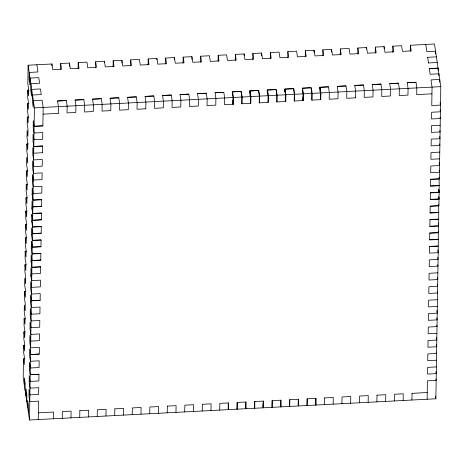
<?xml version="1.0" encoding="UTF-8"?>
<svg xmlns="http://www.w3.org/2000/svg" width="464" height="464" viewBox="0 0 464 464"><rect width="100%" height="100%" fill="white"/><g stroke="black" fill="none" stroke-linecap="round" stroke-linejoin="round"><path stroke-width="0.7" d="M24.836 358.736L23.49 358.805L23.2 377.348L29.499 420.013L228.155 409.642L228.259 402.92M25.05 345.291L23.705 345.361L23.6 352.083L24.43 357.727L24.325 364.449L23.49 358.805M25.259 331.853L23.913 331.922L23.809 338.645L24.644 344.288L24.54 351.01L23.705 345.361M25.474 318.408L24.128 318.484L24.024 325.2L24.853 330.849L24.749 337.566L23.913 331.922M25.897 291.531L24.551 291.601L24.447 298.323L25.276 303.966L25.172 310.689L24.337 305.039L24.232 311.762L25.068 317.405L24.963 324.127L24.128 318.484M26.32 264.648L24.975 264.718L24.87 271.44L25.7 277.083L25.595 283.806L24.76 278.156L24.656 284.879L25.491 290.528L25.387 297.244L24.551 291.601M26.535 251.21L25.184 251.279L25.079 257.996L25.914 263.645L25.81 270.367L24.975 264.718M26.744 237.765L25.398 237.835L25.294 244.557L26.123 250.206L26.019 256.923L25.184 251.279M26.953 224.576L25.607 224.646L25.503 231.118L26.338 236.762L26.233 243.484L25.398 237.835M27.161 211.132L25.816 211.201L25.711 217.923L26.547 223.573L26.442 230.289L25.607 224.646M27.376 197.693L26.03 197.763L25.926 204.485L26.755 210.128L26.651 216.85L25.816 211.201M27.585 184.254L26.239 184.324L26.135 191.04L26.97 196.69L26.866 203.412L26.03 197.763M27.799 170.81L26.454 170.88L26.349 177.602L27.179 183.251L27.074 189.967L26.239 184.324M28.223 143.927L26.877 144.002L26.773 150.719L27.602 156.368L27.498 163.09L26.663 157.441L26.558 164.163L27.393 169.807L27.289 176.529L26.454 170.88M28.646 117.05L27.301 117.119L27.196 123.836L28.026 129.485L27.921 136.207L27.086 130.558L26.982 137.28L27.817 142.924L27.712 149.646L26.877 144.002M28.855 103.605L27.509 103.675L27.405 110.397L28.24 116.046L28.136 122.763L27.301 117.119M29.07 90.167L27.724 90.236L27.62 96.959L28.449 102.602L28.345 109.324L27.509 103.675M439.24 185.716L430.488 186.174L430.598 179.208L439.35 178.75L440.8 86.652L434.501 43.987L410.356 45.257L411.191 50.907L402.439 51.365L401.604 45.716L392.857 46.174L393.692 51.823L384.94 52.275L384.105 46.632L375.359 47.09L376.188 52.734L367.442 53.192L366.606 47.543L357.854 48.001L358.689 53.65L349.943 54.108L349.108 48.459L340.356 48.917L341.191 54.561L332.439 55.019L331.609 49.37L322.857 49.828L323.692 55.477L314.94 55.935L314.105 50.286L305.358 50.744L306.194 56.388L297.441 56.846L296.606 51.202L287.86 51.655L288.689 57.304L279.943 57.762L279.108 52.113L270.361 52.571L271.191 58.22L262.444 58.673L261.609 53.029L252.857 53.482L253.692 59.131L244.946 59.589L244.11 53.94L235.358 54.398L236.193 60.047L227.441 60.506L226.612 54.856L218.184 55.297L219.02 60.941L210.267 61.399L209.432 55.75L200.686 56.208L201.515 61.857L192.769 62.315L191.934 56.666L183.181 57.124L184.017 62.773L175.27 63.226L174.435 57.582L165.683 58.035L166.518 63.684L157.766 64.142L156.936 58.493L148.184 58.951L149.019 64.6L140.267 65.053L139.432 59.409L130.686 59.868L131.521 65.511L122.769 65.969L121.933 60.32L113.187 60.778L114.016 66.427L105.27 66.886L104.435 61.236L95.688 61.695L96.518 67.338L87.771 67.796L86.936 62.147L78.184 62.605L79.019 68.254L70.273 68.713L69.438 63.063L60.685 63.522L61.521 69.171L52.768 69.623L51.939 63.98L28.118 65.221L27.828 83.514L28.664 89.163L28.559 95.886L27.724 90.236M24.267 384.563L24.372 377.841L25.207 383.49L25.097 390.207M25.932 395.856L26.042 389.134L26.871 394.783L26.767 401.505M27.602 407.154L27.707 400.432L28.542 406.081L28.437 412.798M29.383 369.066L29.487 362.332L30.322 367.993L39.069 367.523L39.179 360.801L30.427 361.276L29.592 355.615L29.696 348.893L30.531 354.554L39.283 354.096L39.388 347.362L30.636 347.832L29.806 342.171L29.911 335.455L30.746 341.115L39.492 340.64L39.602 333.923L30.85 334.393L30.015 328.732L30.119 322.01L30.955 327.671L39.707 327.201L39.811 320.479L31.059 320.955L30.23 315.288L30.334 308.572L31.169 314.232L39.916 313.763L40.026 307.04L31.274 307.51L30.438 301.849M30.438 301.861L30.543 295.127L31.378 300.794L40.13 300.336L40.235 293.602L31.482 294.072L30.653 288.411L30.757 281.689L31.593 287.349L40.339 286.88L40.449 280.157L31.697 280.627L30.862 274.984L30.966 268.25L31.801 273.911L40.554 273.441L40.658 266.719L31.906 267.177L32.115 253.999L31.285 248.089M31.071 261.789L31.181 254.806L32.01 260.716L40.762 260.258L40.873 253.28L32.12 253.733L32.329 240.555L31.5 234.645M31.279 248.35L31.39 241.367L32.225 247.016L40.977 246.558M31.494 234.912L31.604 227.928L32.434 233.839L41.186 233.38L41.296 226.397L32.544 226.855L32.753 213.672L31.917 208.029L32.028 201.045L32.857 206.956L41.609 206.497L41.719 199.514L32.967 199.972L34.417 107.892L28.118 65.221M31.709 221.467L31.813 214.484L32.648 220.133L41.4 219.675M32.132 194.584L32.236 187.85L33.072 193.511L41.818 193.041L41.922 186.325L33.176 186.795L32.341 181.134M32.341 181.146L32.445 174.412L33.28 180.073L42.033 179.603L42.137 172.881L33.385 173.35L32.555 167.69L32.66 160.973L33.495 166.634L42.241 166.164L42.346 159.442L33.599 159.912L32.764 154.251L32.869 147.529L33.704 153.19L42.456 152.72M29.499 420.013L31.906 267.438L31.076 261.528M31.709 221.206L32.538 227.116L32.335 240.294L41.081 239.836L40.971 246.819L32.225 247.277L31.39 241.628M31.813 214.745L32.648 220.394L41.395 219.936L41.505 212.953L32.758 213.411L32.961 200.233L32.132 194.323M38.251 419.56L38.541 401.128L29.789 401.598L28.959 395.937L29.064 389.215L29.899 394.876L38.645 394.406L38.75 387.684L30.003 388.153L29.168 382.493L29.273 375.776L30.108 381.437L38.86 380.967L38.964 374.245L30.212 374.703L29.383 369.054M42.456 152.737L42.56 146.003L33.808 146.456L32.979 140.812L33.083 134.09L33.918 139.751L42.665 139.281L42.769 132.559L34.023 133.029L33.188 127.368L33.292 120.652L34.127 126.312L42.879 125.854L43.169 107.433L42.102 100.218L33.35 100.676L33.246 107.393L32.41 101.749L32.521 95.027L41.267 94.569L40.432 88.926L31.685 89.378L31.581 96.1L30.746 90.451L30.85 83.735L39.602 83.276L38.767 77.627L30.015 78.085L29.911 84.808L29.075 79.158L29.186 72.436L37.932 71.978L36.865 64.763M51.904 65.992L51.939 63.98M53.482 418.76L53.586 412.044L38.355 412.861M58.296 113.361L58.4 106.627L57.565 100.978L66.317 100.52L67.147 106.181M60.593 69.571L60.685 63.522M62.234 418.308L62.338 411.585L71.085 411.127L70.98 417.849M67.147 106.169L67.042 112.903L75.794 112.433L75.899 105.711L75.064 100.062L83.816 99.609L84.651 105.27L84.541 111.986L93.293 111.517L93.397 104.794M69.385 66.422L69.438 63.063M78.091 68.655L78.184 62.605M79.733 417.391L79.837 410.669M88.479 416.933L88.589 410.217L79.837 410.698M95.59 67.738L95.688 61.695M97.231 416.481L97.336 409.758L106.088 409.3L105.983 416.022M104.412 62.582L104.435 61.236M113.088 66.828L113.187 60.778M114.73 415.564L114.834 408.842M121.893 63.011L121.933 60.32M123.482 415.106L123.586 408.39L114.834 408.865M130.587 65.911L130.686 59.868M132.228 414.648L132.339 407.931L141.085 407.473L140.981 414.195M145.789 108.791L145.899 102.057L145.064 96.408L153.816 95.949L154.645 101.61M148.091 65.001L148.184 58.951M149.733 413.737L149.837 407.015L158.584 406.557L158.479 413.279M154.645 101.599L154.541 108.332L163.293 107.863L163.398 101.14L162.562 95.491L171.315 95.039L172.15 100.7L172.04 107.422L180.792 106.946L180.896 100.23M156.913 59.839L156.936 58.493M165.59 64.084L165.683 58.035M167.231 412.821L167.336 406.104M174.4 59.595L174.435 57.582M175.978 412.368L176.088 405.646L167.336 406.128M183.089 63.174L183.181 57.124M184.73 411.91L184.834 405.188L193.587 404.73L193.476 411.452M191.893 59.357L191.934 56.666M200.587 62.257L200.686 56.208M202.229 410.994L202.333 404.272M210.981 410.536L211.085 403.819L202.333 404.301M218.086 61.347L218.184 55.297M219.727 410.083L219.832 403.361L228.584 402.926L228.479 409.608L245.653 408.726L245.758 402.004M232.51 95.201L232.551 92.51M259.538 102.834L259.643 96.118L258.813 90.468L250.061 90.927L250.896 96.57L250.792 103.292L241.715 103.779L241.819 97.057L240.99 91.414L232.238 91.872L233.073 97.515L232.969 104.238L232.655 102.121M180.896 100.241L180.061 94.581L188.813 94.122L189.648 99.783L189.538 106.505L198.29 106.036L198.395 99.313L197.565 93.664L206.312 93.212L207.147 98.873L207.043 105.589L215.789 105.119L215.893 98.403L215.064 92.754L223.81 92.295L224.646 97.956L224.541 104.678L233.288 104.209L233.398 97.486L232.563 91.837L241.309 91.379L242.144 97.028L242.04 103.75M235.265 60.448L235.358 54.398M236.907 409.184L237.011 402.462L246.082 402.015L245.978 408.697L263.152 407.815L263.262 401.093M237.226 409.155L237.336 402.474M244.087 55.286L244.11 53.94M249.719 92.301L249.736 90.956L258.489 90.497L259.324 96.147L259.214 102.869L268.291 102.376L268.395 95.659L267.56 90.01L276.312 89.552L277.147 95.201L277.037 101.923M249.986 95.63L250.061 90.927M250.467 103.321L250.572 96.605L249.736 90.956M252.764 59.531L252.857 53.482M254.405 408.268L254.51 401.551L263.581 401.099L263.477 407.781L280.656 406.899L280.761 400.177M254.73 408.239L254.835 401.557M261.568 55.715L261.609 53.029M267.206 92.058L267.235 90.039L275.987 89.587L276.822 95.23L276.718 101.952L285.789 101.465L285.894 94.743L285.058 89.1L293.811 88.641L294.646 94.285L294.541 101.007M267.496 94.041L267.56 90.01M267.966 102.411L268.07 95.688L267.235 90.039M270.263 58.621L270.361 52.571M271.904 407.357L272.008 400.635L281.085 400.188L280.975 406.87L298.155 405.983L298.259 399.266M272.229 407.328L272.333 400.641M284.693 91.814L284.739 89.129L293.486 88.67L294.321 94.32L294.217 101.036L303.288 100.549L303.392 93.832L302.563 88.183L311.309 87.725L312.144 93.374L312.04 100.096M285.018 91.785L285.058 89.1M284.739 89.129L285.569 94.778L285.464 101.494L285.151 99.377M287.761 57.704L287.86 51.655M289.403 406.441L289.507 399.724L298.584 399.272L298.48 405.954L315.653 405.072L315.758 398.35M289.727 406.412L289.832 399.73M302.499 92.214L302.563 88.183M355.465 97.829L346.712 98.298L346.823 91.565L345.987 85.915L337.235 86.374L338.07 92.034L337.966 98.757L329.214 99.209L329.318 92.475L328.489 86.832L320.061 87.267L320.897 92.916L320.786 99.638L311.715 100.125L311.82 93.403L310.984 87.76L302.238 88.212L303.073 93.861L302.963 100.584L302.754 99.168M305.26 56.794L305.358 50.744M306.901 405.53L307.011 398.808L316.083 398.356L315.978 405.043L435.882 398.779L438.289 246.198L429.536 246.657M307.226 405.495L307.33 398.814M314.076 52.304L314.105 50.286M319.713 88.641L319.737 87.302L328.489 86.843M319.986 91.971L320.061 87.267M320.462 99.667L320.572 92.945L319.737 87.302M322.764 55.877L322.857 49.828M324.4 404.614L324.51 397.892M331.563 52.061L331.609 49.37M333.152 404.156L333.256 397.439L324.51 397.921M340.263 54.961L340.356 48.917M341.904 403.703L342.009 396.981L350.761 396.523L350.651 403.245M355.465 97.84L355.569 91.106L354.734 85.457L363.486 84.999L364.321 90.666M357.761 54.05L357.854 48.001M359.403 402.787L359.507 396.065L368.259 395.612L368.149 402.329M364.321 90.648L364.211 97.382L372.963 96.912L373.068 90.19L372.238 84.547L380.985 84.088L381.82 89.749L381.715 96.471L390.462 95.996L390.566 89.279M366.583 48.888L366.606 47.543M375.26 53.134L375.359 47.09M376.901 401.87L377.006 395.154M384.076 48.645L384.105 46.632M385.654 401.418L385.758 394.696L377.006 395.177M392.759 52.223L392.857 46.174M394.4 400.96L394.504 394.238L403.257 393.779L403.152 400.502M410.263 51.307L410.356 45.257M411.899 400.043L412.009 393.327M427.135 399.249L427.425 380.816L436.172 380.358L435.963 378.949M435.522 53.905L435.563 51.202L426.816 51.661L425.749 44.44M438.033 70.163L438.068 68.144L429.316 68.602L430.151 74.263L438.898 73.805L438.869 75.823M439.692 82.14L439.733 79.437L430.986 79.907L432.048 87.128L431.758 105.531L440.51 105.073L440.092 102.248M438.294 231.101L438.289 245.955L429.542 246.407L429.432 253.129L438.184 252.671L437.767 249.847M438.718 204.218L438.712 219.072L429.966 219.53L429.855 226.496L438.602 226.038L438.289 223.921M438.718 189.614L439.135 192.438L438.927 205.633L430.174 206.086L430.064 213.057L438.816 212.599M438.712 197.043L439.025 199.16L430.279 199.613L430.389 192.647L439.135 192.189L439.141 177.335M427.651 57.321L436.398 56.852M428.481 62.953L437.233 62.512M429.316 68.614L438.068 68.156M93.397 104.812L92.562 99.151L101.314 98.693L102.15 104.354L102.045 111.076L110.792 110.606L110.896 103.884L110.067 98.235L118.813 97.776L119.648 103.443L119.544 110.159L128.29 109.69L128.4 102.967L127.565 97.324L136.312 96.866L137.147 102.527L137.042 109.249L145.795 108.773M390.566 89.291L389.737 83.63L398.483 83.172L399.318 88.833L399.214 95.555L407.96 95.085L408.071 88.363L407.235 82.714L415.982 82.261L416.817 87.922L416.713 94.644L431.943 93.832M57.565 100.99L66.317 100.537M75.064 100.079L83.816 99.621M92.562 99.163L101.314 98.704M110.067 98.252L118.813 97.794M127.565 97.336L136.312 96.877M145.064 96.419L153.816 95.967M162.562 95.509L171.315 95.05M180.061 94.592L188.813 94.14M197.56 93.682L206.312 93.223M215.064 92.765L223.81 92.307M337.235 86.385L345.987 85.927M354.734 85.475L363.486 85.016M372.232 84.558L380.985 84.1M389.737 83.642L398.483 83.189M407.235 82.731L415.982 82.273M34.417 107.892L233.073 97.515M233.398 97.486L250.572 96.605M250.896 96.57L268.07 95.688M268.395 95.659L285.569 94.778M285.894 94.743L303.073 93.861M303.392 93.832L320.572 92.945M320.897 92.916L440.8 86.652M43.059 114.156L58.296 113.344M34.127 126.295L42.879 125.837M440.191 125.234L431.445 125.692L431.334 132.414L440.087 131.956L439.878 130.541M33.808 146.473L42.56 146.015M439.768 152.117L431.021 152.575L430.911 159.291L439.663 158.839M430.598 179.452L439.344 179M32.961 200.233L41.714 199.775M32.863 206.695L41.609 206.236M430.493 185.925L439.246 185.467M32.753 213.672L41.499 213.22M430.383 192.896L439.135 192.438M430.279 199.369L439.031 198.911L438.718 196.794M32.538 227.116L41.29 226.658M430.174 206.335L438.921 205.877M32.439 233.572L41.186 233.119M430.07 212.808L438.822 212.35M32.329 240.555L41.076 240.097M429.96 219.779L438.712 219.321L438.503 232.51L429.751 232.969L429.641 239.94L438.393 239.482M429.855 226.246L438.608 225.794L438.294 223.671M429.751 233.218L438.497 232.76M32.115 253.999L40.867 253.541M32.016 260.455L40.762 259.997M429.647 239.691L438.399 239.233M31.906 267.438L40.652 266.98M437.865 272.832L429.119 273.29L429.009 280.012L437.761 279.554L437.448 277.437M31.378 300.776L40.13 300.318M437.442 299.715L428.695 300.173L428.585 306.895L437.337 306.437M30.531 354.542L39.283 354.084M436.914 333.314L428.162 333.773L428.272 327.056L437.018 326.598L436.81 325.183M30.212 374.715L38.964 374.257M436.491 360.197L427.738 360.656L427.849 353.933L436.595 353.481L436.386 352.066M436.386 366.92L427.634 367.378L427.53 374.094L436.276 373.642L435.969 371.519M412.009 393.35L427.24 392.527M440.092 109.678L440.406 111.795L431.653 112.253L431.549 118.97L440.295 118.517L440.092 117.102M439.669 136.555L439.982 138.678L431.23 139.13L431.126 145.853L439.872 145.394L439.663 143.985M427.651 57.304L428.481 62.965M439.141 162.731L439.559 165.555L430.807 166.013L430.702 172.736L439.449 172.277L439.141 170.16M438.718 189.364L439.135 192.189M437.767 257.276L438.08 259.393L429.328 259.852L429.223 266.568L437.975 266.116L437.767 264.7M437.343 284.159L437.656 286.276L428.904 286.729L428.8 293.451L437.552 292.993L437.343 291.583M436.815 310.335L437.233 313.154L428.481 313.612L428.376 320.334L437.123 319.876L436.815 317.759M436.392 337.212L436.81 340.037L428.057 340.495L427.953 347.217L436.699 346.759L436.392 344.642M435.493 396.157L435.882 398.779M302.766 97.022L303.288 100.549M285.163 97.231L285.789 101.465M315.247 400.101L315.978 405.043M315.236 402.247L315.653 405.072M250.374 100.468L250.792 103.292M280.459 403.338L280.975 406.87M280.447 405.49L280.656 406.899M232.667 99.969L233.288 104.209M262.85 403.547L263.477 407.781M262.839 405.693L263.152 407.815M245.665 406.58L245.978 408.697M245.236 405.901L245.653 408.726M31.923 207.768L32.758 213.411M30.862 274.966L31.697 280.616"/></g></svg>
